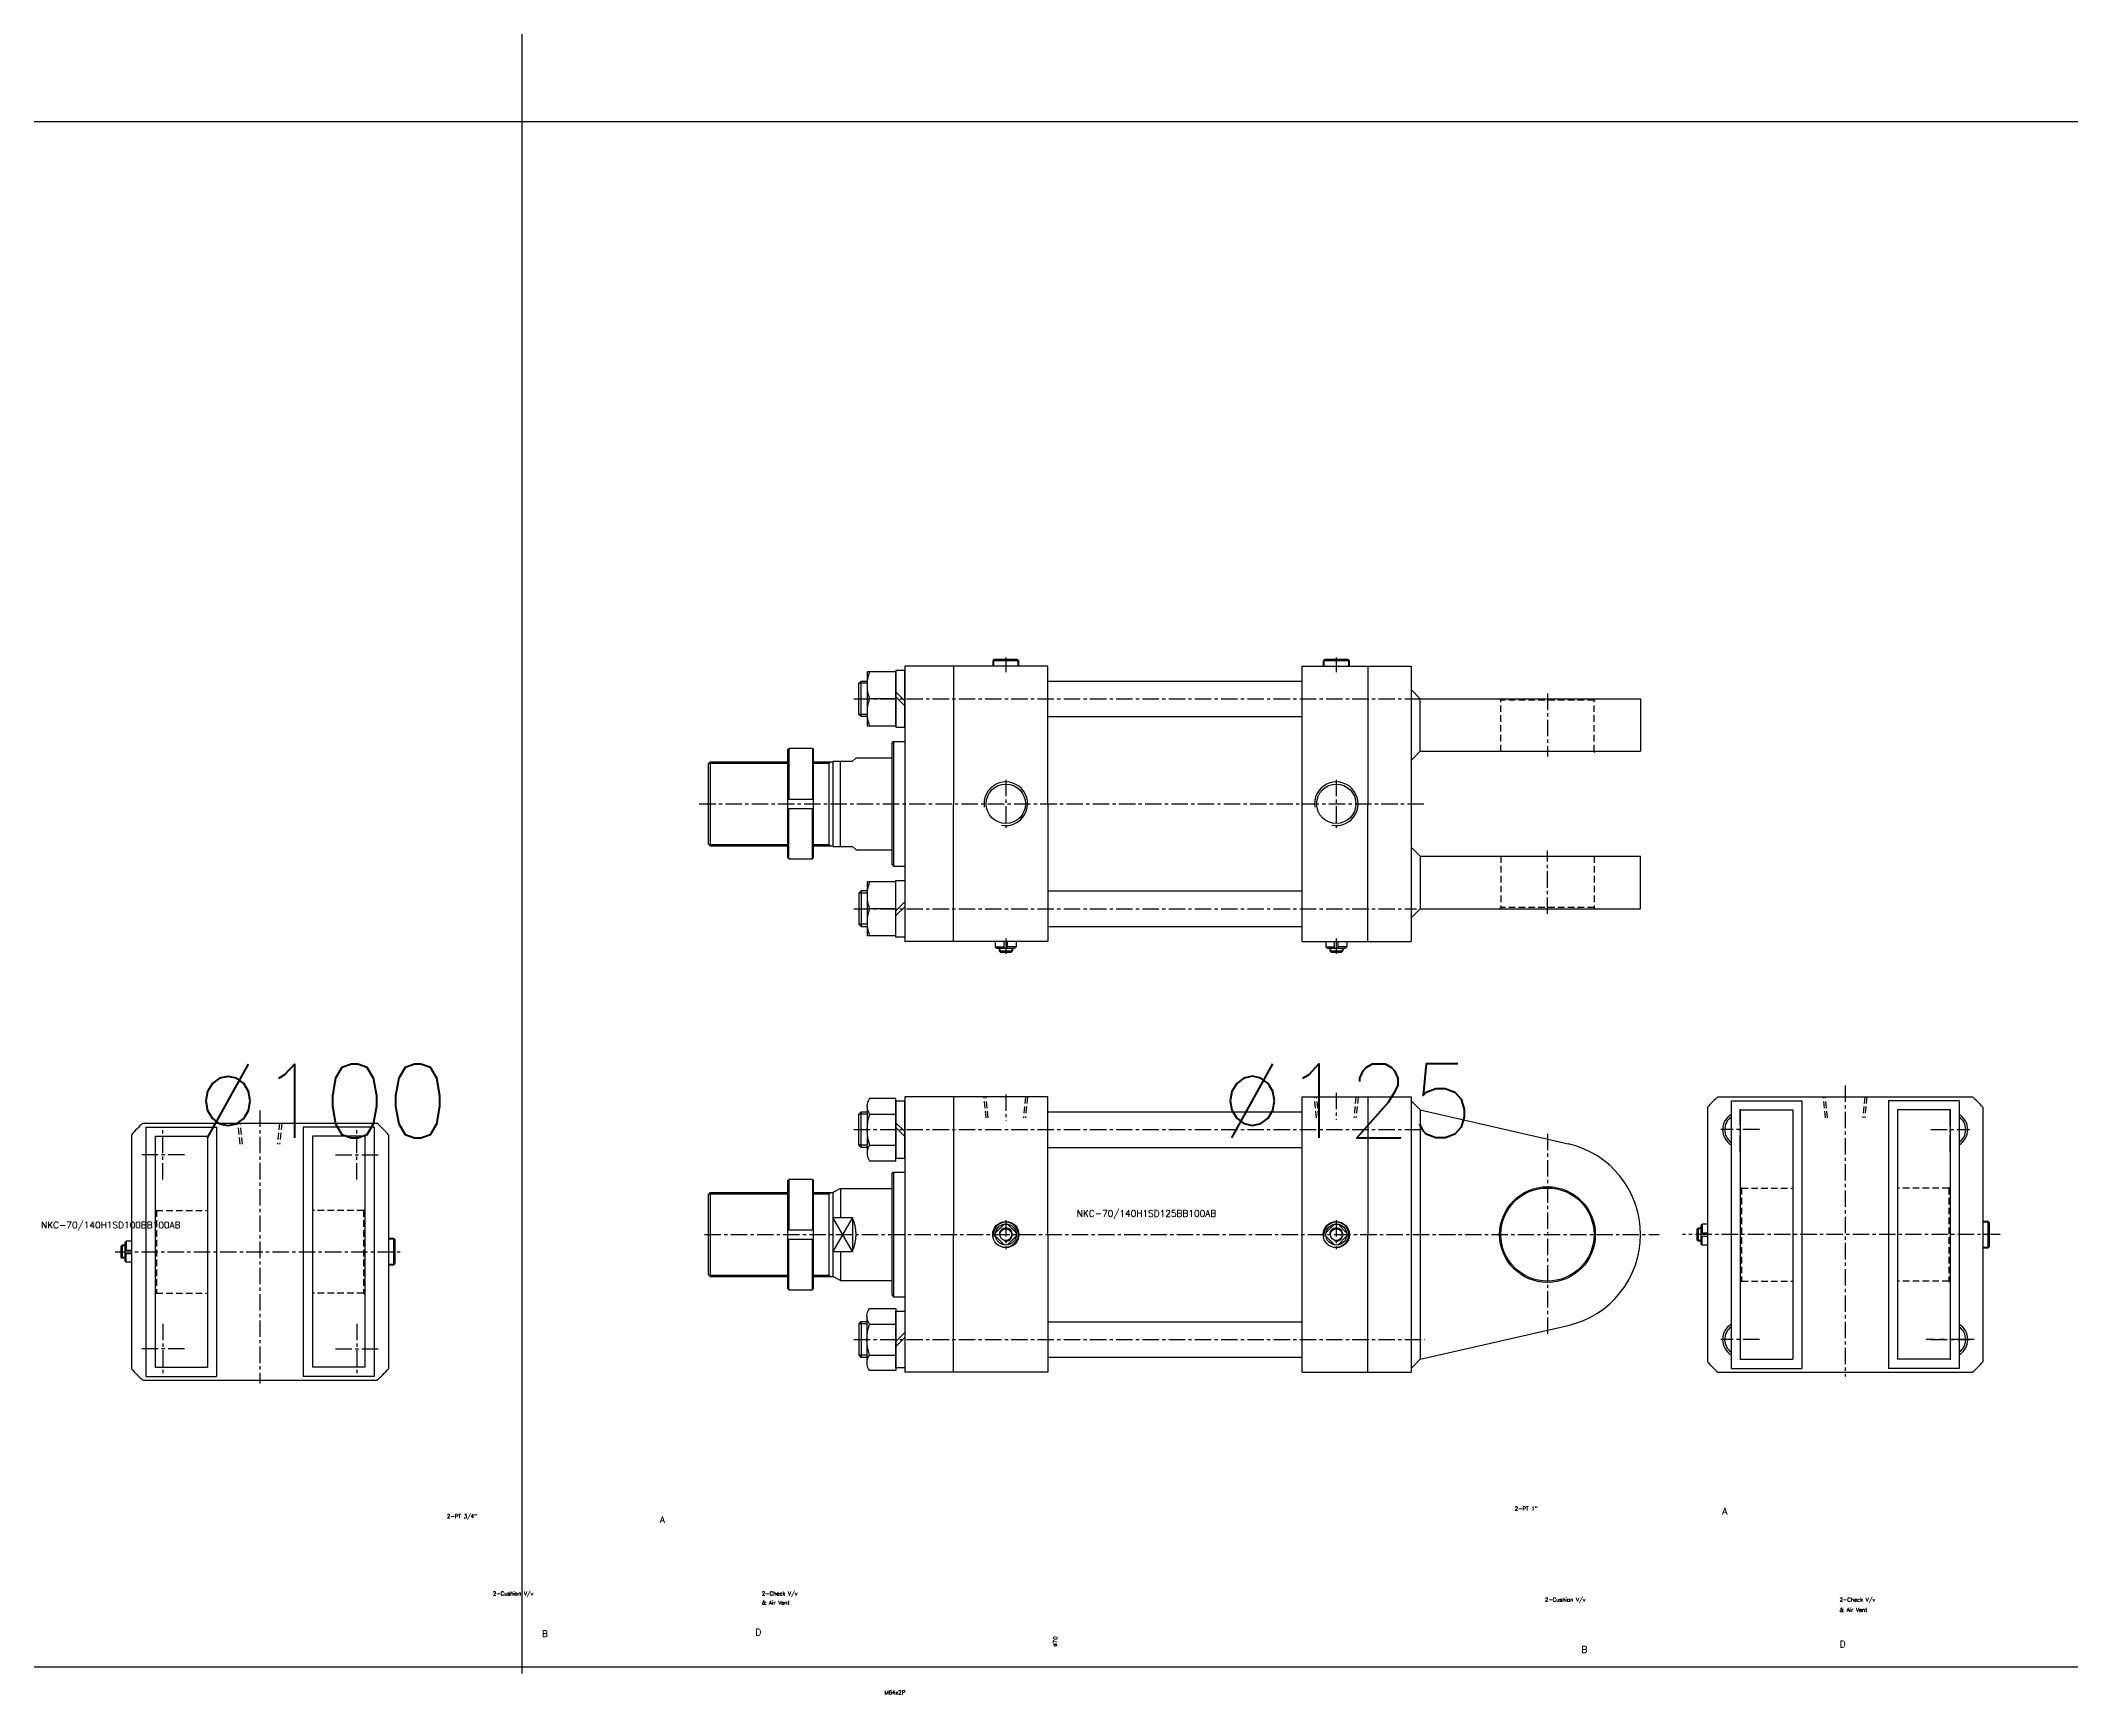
# Model space of a CAD drawing. Extents: x -819 to 29893, y -8942 to 9886.
# Drawn here: x 2279 to 3828, y -21 to 1240 of the extents above; entities that cross this region are included whole.
import ezdxf

# ---------------------------------------------------------------- set-up
doc = ezdxf.new("R2010")
doc.units = 0
doc.header["$LTSCALE"] = 10
doc.header["$MEASUREMENT"] = 0
for name, pattern in [('CENTER', [2, 1.25, -0.25, 0.25, -0.25]), ('CENTERX2', [4, 2.5, -0.5, 0.5, -0.5]), ('HIDDEN', [0.375, 0.25, -0.125]), ('HIDDENX2', [0.75, 0.5, -0.25])]:
    doc.linetypes.add(name, pattern=pattern)
doc.layers.get('0').update_dxf_attribs({"linetype": 'CONTINUOUS'})
for name, color, linetype in [('CEN', 1, 'CENTERX2'), ('CENTER', 1, 'CENTER'), ('HID', 2, 'HIDDENX2'), ('ML', 7, 'CONTINUOUS'), ('THIN', 3, 'CONTINUOUS'), ('외형선', 3, 'CONTINUOUS')]:
    doc.layers.add(name, color=color, linetype=linetype)
doc.styles.add('GHS', font='romans', dxfattribs={"bigfont": 'ghs'})

msp = doc.modelspace()

# ---------------------------------------------------------------- linework, layer by layer
for p, q in [((2646.4, -5), (2646.4, 2500.2)), ((0, 1177.9), (8901.3, 1177.9)), ((0, 0), (8900.8, 0))]:
    msp.add_line(p, q)
at = {"layer": 'CEN', "color": 1, "linetype": 'CENTER'}
for p, q in [((3428.1, 741.9), (3428.1, 693.9)), ((3428.1, 573.9), (3428.1, 621.9)), ((3428.1, 406.3), (3428.1, 252.7))]:
    msp.add_line(p, q, dxfattribs=at)
at = {"layer": 'CEN', "color": 1, "linetype": 'CENTER', "ltscale": 1.5}
msp.add_line((3753.4, 249.5), (3716.8, 249.5), dxfattribs=at)
at = {"layer": 'CENTER'}
for p, q in [((3575.1, 392.5), (3575.1, 426.5)), ((3735.1, 392.5), (3735.1, 426.5)), ((2520.4, 371.5), (2520.4, 409.4)), ((3589.8, 409.5), (3560.4, 409.5)), ((3720.4, 409.5), (3749.8, 409.5)), ((2504, 390.4), (2536.9, 390.4)), ((3575.1, 266.5), (3575.1, 232.5)), ((3735.1, 266.5), (3735.1, 232.5)), ((2372.4, 261.4), (2372.4, 223.5)), ((2520.4, 261.4), (2520.4, 223.5)), ((3589.8, 249.5), (3560.4, 249.5)), ((3720.4, 249.5), (3749.8, 249.5)), ((2388.9, 242.4), (2356, 242.4)), ((2504, 242.4), (2536.9, 242.4))]:
    msp.add_line(p, q, dxfattribs=at)
at = {"layer": 'HID'}
for p, q in [((3391.6, 737.9), (3392.6, 736.9)), ((3463.6, 736.9), (3392.6, 736.9)), ((3392.6, 697.9), (3392.6, 736.9)), ((3464.6, 737.9), (3463.6, 736.9)), ((3463.6, 697.9), (3463.6, 736.9)), ((3392.6, 617.9), (3392.6, 578.9)), ((3463.6, 617.9), (3463.6, 578.9)), ((3391.6, 577.9), (3392.6, 578.9)), ((3463.6, 578.9), (3392.6, 578.9)), ((3464.6, 577.9), (3463.6, 578.9)), ((3000.1, 418.5), (2998.5, 434.5)), ((3001.7, 418.5), (3000.1, 434.5)), ((3030.1, 434.5), (3028.5, 418.5)), ((3031.7, 434.5), (3030.1, 418.5)), ((3252.1, 418.5), (3250.5, 434.5)), ((3253.7, 418.5), (3252.1, 434.5)), ((3282.1, 434.5), (3280.5, 418.5)), ((3283.7, 434.5), (3282.1, 418.5)), ((3640.1, 418.5), (3638.5, 434.5)), ((3641.7, 418.5), (3640.1, 434.5)), ((3670.1, 434.5), (3668.5, 418.5)), ((3671.7, 434.5), (3670.1, 418.5)), ((2431.4, 398.4), (2429.8, 414.4)), ((2433, 398.4), (2431.4, 414.4)), ((2461.4, 414.4), (2459.8, 398.4)), ((2463, 414.4), (2461.4, 398.4)), ((3575.1, 366), (3576.1, 365)), ((3576.1, 365), (3576.1, 294)), ((3576.1, 365), (3615.1, 365)), ((3734.1, 365), (3695.1, 365)), ((3735.1, 366), (3734.1, 365)), ((3734.1, 365), (3734.1, 294)), ((2366.4, 348.9), (2367.4, 347.9)), ((2367.4, 347.9), (2367.4, 284.9)), ((2367.4, 347.9), (2406.4, 347.9)), ((2525.4, 347.9), (2486.4, 347.9)), ((2526.4, 348.9), (2525.4, 347.9)), ((2525.4, 347.9), (2525.4, 284.9)), ((2366.4, 283.9), (2367.4, 284.9)), ((2367.4, 284.9), (2406.4, 284.9)), ((2525.4, 284.9), (2486.4, 284.9)), ((2526.4, 283.9), (2525.4, 284.9)), ((3575.1, 293), (3576.1, 294)), ((3576.1, 294), (3615.1, 294)), ((3734.1, 294), (3695.1, 294)), ((3735.1, 293), (3734.1, 294))]:
    msp.add_line(p, q, dxfattribs=at)
at = {"layer": 'HID', "color": 6, "linetype": 'HIDDEN', "ltscale": 1.5}
msp.add_line((3464.6, 697.9), (3463.6, 696.9), dxfattribs=at)
at = {"layer": 'ML'}
for p, q in [((2938.1, 762.9), (2938.1, 552.9)), ((2975.1, 762.9), (2938.1, 762.9)), ((2938.1, 762.9), (2938.1, 762.9)), ((3047.1, 762.9), (2975.1, 762.9)), ((2975.1, 762.9), (2975.1, 657.9)), ((3006.1, 767.9), (3005.1, 766.9)), ((3025.1, 766.9), (3005.1, 766.9)), ((3005.1, 766.9), (3005.1, 762.9)), ((3024.1, 767.9), (3006.1, 767.9)), ((3024.1, 767.9), (3025.1, 766.9)), ((3025.1, 762.9), (3025.1, 766.9)), ((3047.1, 657.9), (3047.1, 762.9)), ((3241.1, 657.9), (3241.1, 762.9)), ((3241.1, 762.9), (3291.1, 762.9)), ((3258.1, 767.9), (3257.1, 766.9)), ((3277.1, 766.9), (3257.1, 766.9)), ((3257.1, 766.9), (3257.1, 762.9)), ((3276.1, 767.9), (3258.1, 767.9)), ((3276.1, 767.9), (3277.1, 766.9)), ((3276.6, 762.9), (3276.6, 767.4)), ((3277.1, 762.9), (3277.1, 766.9)), ((3291.1, 762.9), (3291.1, 657.9)), ((3291.1, 762.9), (3324.1, 762.9)), ((3324.1, 762.9), (3324.1, 552.9)), ((2904.7, 724.4), (2904.7, 751.4)), ((3047.1, 751.4), (3241.1, 751.4)), ((3324.1, 744.9), (3331.1, 737.9)), ((2931.3, 737.9), (2911.1, 737.9)), ((2931.3, 743.2), (2938.1, 736.4)), ((2931.3, 739.4), (2938.1, 732.6)), ((3331.1, 737.9), (3499.1, 737.9)), ((3331.1, 697.9), (3331.1, 737.9)), ((3499.1, 737.9), (3499.1, 697.9)), ((3047.1, 724.4), (3241.1, 724.4)), ((2848.6, 698.9), (2849.6, 699.9)), ((2848.6, 698.9), (2848.6, 616.9)), ((2867.6, 699.9), (2849.6, 699.9)), ((2849.6, 699.9), (2849.6, 661.4)), ((2867.6, 699.9), (2867.6, 661.4)), ((2867.6, 699.9), (2868.6, 698.9)), ((2868.6, 616.9), (2868.6, 698.9)), ((2928.1, 703.9), (2929.6, 705.4)), ((2928.1, 703.9), (2928.1, 611.9)), ((2929.6, 705.4), (2929.6, 610.4)), ((2929.6, 705.4), (2938.1, 705.4)), ((3324.1, 690.9), (3331.1, 697.9)), ((3331.1, 697.9), (3499.1, 697.9)), ((2788.1, 688.4), (2789.6, 689.9)), ((2788.1, 688.4), (2788.1, 627.4)), ((2788.6, 688.9), (2848.6, 688.9)), ((2789.6, 689.9), (2789.6, 625.9)), ((2789.6, 689.9), (2848.6, 689.9)), ((2868.6, 689.9), (2883.1, 689.9)), ((2868.6, 688.9), (2880.1, 688.9)), ((2880.1, 689.9), (2880.1, 625.9)), ((2880.1, 688.9), (2881.8, 689.9)), ((2883.1, 690.4), (2883.1, 625.4)), ((2883.1, 690.4), (2898.1, 690.4)), ((2889.1, 625.4), (2889.1, 690.4)), ((2898.1, 690.4), (2901.1, 692.9)), ((2901.1, 692.9), (2928.1, 692.9)), ((2848.6, 661.4), (2868.6, 661.4)), ((2848.6, 654.4), (2868.6, 654.4)), ((2849.6, 615.9), (2849.6, 654.4)), ((2867.6, 615.9), (2867.6, 654.4)), ((2975.1, 552.9), (2975.1, 657.9)), ((3047.1, 657.9), (3047.1, 552.9)), ((3241.1, 552.9), (3241.1, 657.9)), ((3291.1, 552.9), (3291.1, 657.9)), ((2788.1, 627.4), (2789.6, 625.9)), ((2788.6, 626.9), (2848.6, 626.9)), ((2789.6, 625.9), (2848.6, 625.9)), ((2868.6, 626.9), (2880.1, 626.9)), ((2868.6, 625.9), (2883.1, 625.9)), ((2880.1, 626.9), (2881.8, 625.9)), ((2883.1, 625.4), (2898.1, 625.4)), ((2898.1, 625.4), (2901.1, 622.9)), ((2901.1, 622.9), (2928.1, 622.9)), ((3324.1, 624.9), (3331.1, 617.9)), ((2848.6, 616.9), (2849.6, 615.9)), ((2849.6, 615.9), (2867.6, 615.9)), ((2867.6, 615.9), (2868.6, 616.9)), ((2928.1, 611.9), (2929.6, 610.4)), ((2929.6, 610.4), (2938.1, 610.4)), ((3331.1, 617.9), (3499.1, 617.9)), ((3331.1, 617.9), (3331.1, 577.9)), ((3499.1, 577.9), (3499.1, 617.9)), ((2904.7, 591.4), (2904.7, 564.4)), ((3047.1, 591.4), (3241.1, 591.4)), ((2931.3, 577.9), (2911.1, 577.9)), ((2931.3, 576.4), (2938.1, 583.2)), ((2931.3, 572.6), (2938.1, 579.4)), ((3324.1, 570.9), (3331.1, 577.9)), ((3331.1, 577.9), (3499.1, 577.9)), ((3047.1, 564.4), (3241.1, 564.4)), ((2975.1, 552.9), (2938.1, 552.9)), ((3047.1, 552.9), (2975.1, 552.9)), ((3007.1, 552.9), (3007.1, 548.9)), ((3007.1, 548.9), (3013.8, 548.9)), ((3008.1, 547.9), (3007.1, 548.9)), ((3008.1, 547.9), (3022.1, 547.9)), ((3010.1, 547.9), (3010.1, 545.9)), ((3011.1, 544.9), (3010.1, 545.9)), ((3010.1, 545.9), (3020.1, 545.9)), ((3011.1, 544.9), (3019.1, 544.9)), ((3013.8, 547.9), (3013.8, 552.9)), ((3016.4, 547.9), (3016.4, 552.9)), ((3023.1, 548.9), (3016.4, 548.9)), ((3019.1, 544.9), (3020.1, 545.9)), ((3020.1, 547.9), (3020.1, 545.9)), ((3022.1, 547.9), (3023.1, 548.9)), ((3023.1, 552.9), (3023.1, 548.9)), ((3241.1, 552.9), (3291.1, 552.9)), ((3259.1, 552.9), (3259.1, 548.9)), ((3259.1, 548.9), (3265.8, 548.9)), ((3260.1, 547.9), (3259.1, 548.9)), ((3260.1, 547.9), (3274.1, 547.9)), ((3262.1, 547.9), (3262.1, 545.9)), ((3263.1, 544.9), (3262.1, 545.9)), ((3262.1, 545.9), (3272.1, 545.9)), ((3263.1, 544.9), (3271.1, 544.9)), ((3265.8, 547.9), (3265.8, 552.9)), ((3268.4, 547.9), (3268.4, 552.9)), ((3275.1, 548.9), (3268.4, 548.9)), ((3271.1, 544.9), (3272.1, 545.9)), ((3272.1, 547.9), (3272.1, 545.9)), ((3274.1, 547.9), (3275.1, 548.9)), ((3275.1, 552.9), (3275.1, 548.9)), ((3291.1, 552.9), (3324.1, 552.9)), ((2975.1, 434.5), (2938.1, 434.5)), ((2938.1, 434.5), (2938.1, 434.5)), ((2938.1, 434.5), (2938.1, 224.5)), ((3047.1, 434.5), (2975.1, 434.5)), ((2975.1, 434.5), (2975.1, 329.5)), ((3047.1, 329.5), (3047.1, 434.5)), ((3241.1, 434.5), (3291.1, 434.5)), ((3241.1, 329.5), (3241.1, 434.5)), ((3291.1, 434.5), (3291.1, 329.5)), ((3291.1, 434.5), (3324.1, 434.5)), ((3324.1, 434.5), (3324.1, 224.5)), ((3558, 434.5), (3752.2, 434.5)), ((2904.7, 396), (2904.7, 423)), ((2909.3, 427.2), (2909.3, 391.7)), ((2911.1, 421.3), (2931.3, 421.3)), ((3047.1, 423), (3241.1, 423)), ((3324.1, 431.5), (3331.1, 424.5)), ((3331.1, 424.5), (3443.9, 398.7)), ((3331.1, 424.5), (3331.1, 234.5)), ((3550.1, 426.6), (3550.1, 232.4)), ((3568.1, 431.5), (3568.1, 227.5)), ((3568.1, 431.5), (3622.1, 431.5)), ((3575.1, 424.5), (3575.1, 234.5)), ((3575.1, 424.5), (3615.1, 424.5)), ((3615.1, 424.5), (3615.1, 234.5)), ((3622.1, 431.5), (3622.1, 227.5)), ((3688.1, 431.5), (3688.1, 227.5)), ((3742.1, 431.5), (3688.1, 431.5)), ((3695.1, 424.5), (3695.1, 234.5)), ((3735.1, 424.5), (3695.1, 424.5)), ((3735.1, 424.5), (3735.1, 234.5)), ((3742.1, 431.5), (3742.1, 227.5)), ((3760.1, 426.6), (3760.1, 232.4)), ((2348.4, 405.6), (2348.4, 227.3)), ((2357.3, 414.4), (2535.6, 414.4)), ((2359.4, 411.4), (2359.4, 221.4)), ((2359.4, 411.4), (2413.4, 411.4)), ((2366.4, 404.4), (2366.4, 228.4)), ((2366.4, 404.4), (2406.4, 404.4)), ((2406.4, 404.4), (2406.4, 228.4)), ((2413.4, 411.4), (2413.4, 221.4)), ((2533.4, 411.4), (2479.4, 411.4)), ((2479.4, 411.4), (2479.4, 221.4)), ((2526.4, 404.4), (2486.4, 404.4)), ((2486.4, 404.4), (2486.4, 228.4)), ((2526.4, 404.4), (2526.4, 228.4)), ((2533.4, 411.4), (2533.4, 221.4)), ((2544.4, 405.6), (2544.4, 227.3)), ((2931.3, 414.8), (2938.1, 408)), ((2931.3, 411), (2938.1, 404.2)), ((2911.1, 397.6), (2931.3, 397.6)), ((3047.1, 396), (3241.1, 396)), ((2928.1, 375.5), (2929.6, 377)), ((2928.1, 375.5), (2928.1, 283.5)), ((2929.6, 377), (2929.6, 282)), ((2929.6, 377), (2938.1, 377)), ((2788.1, 360), (2789.6, 361.5)), ((2788.1, 360), (2788.1, 299)), ((2789.6, 361.5), (2789.6, 297.5)), ((2848.6, 370.5), (2849.6, 371.5)), ((2848.6, 370.5), (2848.6, 288.5)), ((2867.6, 371.5), (2849.6, 371.5)), ((2849.6, 371.5), (2849.6, 333)), ((2867.6, 371.5), (2868.6, 370.5)), ((2867.6, 371.5), (2867.6, 333)), ((2868.6, 288.5), (2868.6, 370.5)), ((2868.6, 361.5), (2883.1, 361.5)), ((2880.1, 361.5), (2880.1, 297.5)), ((2889.1, 364.5), (2883.1, 361.5)), ((2883.1, 361.5), (2883.1, 297.5)), ((2889.1, 364.5), (2928.1, 364.5)), ((2889.1, 364.5), (2889.1, 342.5)), ((2883.1, 342.5), (2898.1, 342.5)), ((2898.1, 342.5), (2898.1, 316.5)), ((2548.4, 326.4), (2544.4, 326.4)), ((2548.9, 325.9), (2544.4, 325.9)), ((2548.4, 306.4), (2548.4, 326.4)), ((2549.4, 325.4), (2548.4, 326.4)), ((2549.4, 307.4), (2549.4, 325.4)), ((2848.6, 333), (2868.6, 333)), ((2848.6, 326), (2868.6, 326)), ((2849.6, 287.5), (2849.6, 326)), ((2867.6, 287.5), (2867.6, 326)), ((2975.1, 224.5), (2975.1, 329.5)), ((3013.8, 337.4), (3007.2, 330.8)), ((3007.2, 328.2), (3013.8, 321.6)), ((3016.4, 337.4), (3023, 330.8)), ((3023, 328.2), (3016.4, 321.6)), ((3047.1, 329.5), (3047.1, 224.5)), ((3241.1, 224.5), (3241.1, 329.5)), ((3265.8, 337.4), (3259.2, 330.8)), ((3259.2, 328.2), (3265.8, 321.6)), ((3268.4, 337.4), (3275, 330.8)), ((3275, 328.2), (3268.4, 321.6)), ((3291.1, 224.5), (3291.1, 329.5)), ((2340.4, 320.4), (2341.4, 321.4)), ((2340.4, 320.4), (2340.4, 312.4)), ((2340.4, 312.4), (2341.4, 311.4)), ((2343.4, 320.9), (2340.9, 320.9)), ((2343.4, 311.9), (2340.9, 311.9)), ((2341.4, 321.4), (2341.4, 311.4)), ((2343.4, 321.4), (2341.4, 321.4)), ((2343.4, 311.4), (2341.4, 311.4)), ((2343.4, 323.4), (2344.4, 324.4)), ((2343.4, 323.4), (2343.4, 309.4)), ((2343.4, 317.7), (2348.4, 317.7)), ((2343.4, 315.1), (2348.4, 315.1)), ((2344.4, 324.4), (2344.4, 317.7)), ((2348.4, 324.4), (2344.4, 324.4)), ((2344.4, 308.4), (2344.4, 315.1)), ((2883.1, 316.5), (2898.1, 316.5)), ((2889.1, 316.5), (2889.1, 294.5)), ((2343.4, 309.4), (2344.4, 308.4)), ((2348.4, 308.4), (2344.4, 308.4)), ((2544.4, 306.9), (2548.9, 306.9)), ((2544.4, 306.4), (2548.4, 306.4)), ((2549.4, 307.4), (2548.4, 306.4)), ((2788.1, 299), (2789.6, 297.5)), ((2789.6, 297.5), (2848.6, 297.5)), ((2868.6, 297.5), (2883.1, 297.5)), ((2889.1, 294.5), (2883.1, 297.5)), ((2889.1, 294.5), (2928.1, 294.5)), ((2848.6, 288.5), (2849.6, 287.5)), ((2849.6, 287.5), (2867.6, 287.5)), ((2867.6, 287.5), (2868.6, 288.5)), ((2928.1, 283.5), (2929.6, 282)), ((2929.6, 282), (2938.1, 282)), ((2909.3, 231.7), (2909.3, 267.2)), ((2904.7, 263), (2904.7, 236)), ((2911.1, 261.3), (2931.3, 261.3)), ((2931.3, 248), (2938.1, 254.8)), ((2931.3, 244.2), (2938.1, 251)), ((3047.1, 263), (3241.1, 263)), ((3331.1, 234.5), (3443.9, 260.3)), ((2911.1, 237.6), (2931.3, 237.6)), ((3047.1, 236), (3241.1, 236)), ((3324.1, 227.5), (3331.1, 234.5)), ((3575.1, 234.5), (3615.1, 234.5)), ((3735.1, 234.5), (3695.1, 234.5)), ((2357.3, 218.4), (2535.6, 218.4)), ((2359.4, 221.4), (2413.4, 221.4)), ((2366.4, 228.4), (2406.4, 228.4)), ((2533.4, 221.4), (2479.4, 221.4)), ((2526.4, 228.4), (2486.4, 228.4)), ((2975.1, 224.5), (2938.1, 224.5)), ((3047.1, 224.5), (2975.1, 224.5)), ((3241.1, 224.5), (3291.1, 224.5)), ((3291.1, 224.5), (3324.1, 224.5)), ((3558, 224.5), (3752.2, 224.5)), ((3568.1, 227.5), (3622.1, 227.5)), ((3742.1, 227.5), (3688.1, 227.5))]:
    msp.add_line(p, q, dxfattribs=at)
at = {"layer": 'ML', "color": 2}
for p, q in [((3005.6, 767.4), (3005.6, 762.9)), ((3024.6, 762.9), (3024.6, 767.4)), ((3257.6, 767.4), (3257.6, 762.9)), ((3010.6, 547.9), (3010.6, 545.4)), ((3019.6, 547.9), (3019.6, 545.4)), ((3262.6, 547.9), (3262.6, 545.4)), ((3271.6, 547.9), (3271.6, 545.4)), ((2880.1, 360.5), (2881.8, 361.5)), ((2898.1, 342.5), (2883.1, 316.5)), ((2898.1, 316.5), (2883.1, 342.5)), ((2880.1, 298.5), (2881.8, 297.5))]:
    msp.add_line(p, q, dxfattribs=at)
at = {"layer": 'ML', "color": 1, "linetype": 'CENTER'}
for p, q in [((3015.1, 676.1), (3015.1, 639.6)), ((3267.1, 676.1), (3267.1, 639.6)), ((3015.1, 555.1), (3015.1, 543.6)), ((3267.1, 555.1), (3267.1, 543.6)), ((3655.1, 443.1), (3655.1, 221.4)), ((2446.4, 424.1), (2446.4, 216.1)), ((2372.4, 371.5), (2372.4, 409.4)), ((2388.9, 390.4), (2356, 390.4)), ((3015.1, 340.5), (3015.1, 318.5)), ((3267.1, 340.5), (3267.1, 318.5)), ((3773.4, 329.5), (3531, 329.5)), ((2336, 316.4), (2553.2, 316.4))]:
    msp.add_line(p, q, dxfattribs=at)
at = {"layer": 'ML', "color": 7, "linetype": 'Continuous'}
for p, q in [((3542.1, 333.5), (3543.1, 334.5)), ((3542.1, 333.5), (3542.1, 325.5)), ((3542.1, 325.5), (3543.1, 324.5)), ((3543.1, 334.5), (3543.1, 324.5)), ((3545.1, 334.5), (3543.1, 334.5)), ((3545.1, 336.5), (3546.1, 337.5)), ((3545.1, 336.5), (3545.1, 322.5)), ((3545.1, 330.8), (3550.1, 330.8)), ((3545.1, 328.2), (3550.1, 328.2)), ((3550.1, 337.5), (3546.1, 337.5)), ((3546.1, 337.5), (3546.1, 330.8)), ((3546.1, 321.5), (3546.1, 328.2)), ((3764.1, 339.5), (3760.1, 339.5)), ((3764.1, 319.5), (3764.1, 339.5)), ((3765.1, 338.5), (3764.1, 339.5)), ((3765.1, 320.5), (3765.1, 338.5)), ((3545.1, 324.5), (3543.1, 324.5)), ((3545.1, 322.5), (3546.1, 321.5)), ((3550.1, 321.5), (3546.1, 321.5)), ((3760.1, 319.5), (3764.1, 319.5)), ((3765.1, 320.5), (3764.1, 319.5))]:
    msp.add_line(p, q, dxfattribs=at)
at = {"layer": 'ML', "color": 2, "linetype": 'Continuous'}
for p, q in [((3545.1, 334), (3542.6, 334)), ((3764.6, 339), (3760.1, 339)), ((3545.1, 325), (3542.6, 325)), ((3760.1, 320), (3764.6, 320))]:
    msp.add_line(p, q, dxfattribs=at)
at = {"layer": 'ML'}
for points in [[(2938.1, 716.2), (2938.1, 759.5), (2931.3, 759.5), (2931.3, 716.2), (2938.1, 716.2)], [(2909.3, 724.4), (2904.7, 724.4), (2903.1, 726), (2903.1, 749.8), (2904.7, 751.4), (2909.3, 751.4)], [(2909.3, 591.4), (2904.7, 591.4), (2903.1, 589.8), (2903.1, 566), (2904.7, 564.4), (2909.3, 564.4)], [(2938.1, 599.5), (2938.1, 556.2), (2931.3, 556.2), (2931.3, 599.5), (2938.1, 599.5)], [(2909.3, 396), (2904.7, 396), (2903.1, 397.6), (2903.1, 421.4), (2904.7, 423), (2909.3, 423)], [(2938.1, 387.8), (2938.1, 431.1), (2931.3, 431.1), (2931.3, 387.8), (2938.1, 387.8)], [(2938.1, 271.1), (2938.1, 227.8), (2931.3, 227.8), (2931.3, 271.1), (2938.1, 271.1)], [(2909.3, 263), (2904.7, 263), (2903.1, 261.4), (2903.1, 237.6), (2904.7, 236), (2909.3, 236)]]:
    msp.add_lwpolyline(points, dxfattribs=at)
for points in [[(2931.3, 758.4), (2909.3, 758.4), (2909.3, 717.4), (2931.3, 717.4)], [(2931.3, 598.4), (2909.3, 598.4), (2909.3, 557.4), (2931.3, 557.4)]]:
    msp.add_lwpolyline(points, close=True, dxfattribs=at)
for points in [[(2911.1, 758.4, 0.178633), (2911.1, 737.9, 0.178633), (2911.1, 717.4)], [(2911.1, 598.4, 0.178633), (2911.1, 577.9, 0.178633), (2911.1, 557.4)], [(2931.3, 433.2), (2911.1, 433.2, 0.309401), (2911.1, 421.3, 0.154701), (2911.1, 397.6, 0.309401), (2911.1, 385.8), (2931.3, 385.8), (2931.3, 433.2)], [(2931.3, 225.8), (2911.1, 225.8, -0.309401), (2911.1, 237.6, -0.154701), (2911.1, 261.3, -0.309401), (2911.1, 273.2), (2931.3, 273.2), (2931.3, 225.8)]]:
    msp.add_lwpolyline(points, format="xyb", dxfattribs=at)
for centre, radius in [((3015.1, 657.9), 15), ((3267.1, 657.9), 15), ((3428.1, 329.5), 36.5), ((3428.1, 329.5), 35.5), ((3015.1, 329.5), 10), ((3015.1, 329.5), 8), ((3015.1, 329.5), 4.5), ((3267.1, 329.5), 10), ((3267.1, 329.5), 8), ((3267.1, 329.5), 4.5)]:
    msp.add_circle(centre, radius, dxfattribs=at)
at = {"layer": 'ML', "color": 2}
for centre, radius, start, end in [((3015.1, 657.9), 16.6, 258.5736, 189.2846), ((3267.1, 657.9), 16.6, 258.5736, 189.2846), ((3575.1, 409.5), 11.9, 126.1154, 233.8846), ((3735.1, 409.5), 11.9, 306.1154, 53.8846), ((3015.1, 329.5), 9.5, 261.4114, 188.1478), ((3015.1, 329.5), 5, 257.904, 186.2569), ((3267.1, 329.5), 9.5, 261.4114, 188.1478), ((3267.1, 329.5), 5, 257.904, 186.2569), ((3575.1, 249.5), 11.9, 126.1154, 233.8846), ((3735.1, 249.5), 11.9, 306.1154, 53.8846)]:
    msp.add_arc(centre, radius, start, end, dxfattribs=at)
at = {"layer": 'ML'}
for centre, radius, start, end in [((3655.1, 329.5), 143, 132.7548, 137.2452), ((3655.1, 329.5), 143, 42.7548, 47.2452), ((3575.1, 409.5), 13.5, 121.2329, 238.7671), ((3735.1, 409.5), 13.5, 301.2329, 58.7671), ((2446.4, 316.4), 132.5, 132.3007, 137.6993), ((2446.4, 316.4), 132.5, 42.3007, 47.6993), ((3428.1, 329.5), 71, 282.8738, 77.1262), ((2871.4, 329.5), 29.6, 333.9922, 26.0078), ((3575.1, 249.5), 13.5, 121.2329, 238.7671), ((3735.1, 249.5), 13.5, 301.2329, 58.7671), ((3655.1, 329.5), 143, 222.7548, 227.2452), ((3655.1, 329.5), 143, 312.7548, 317.2452), ((2446.4, 316.4), 132.5, 222.3007, 227.6993), ((2446.4, 316.4), 132.5, 312.3007, 317.6993)]:
    msp.add_arc(centre, radius, start, end, dxfattribs=at)
at = {"layer": 'THIN', "color": 2}
for p, q in [((2909.3, 749.8), (2903.1, 749.8)), ((2909.3, 726), (2903.1, 726)), ((2909.3, 589.8), (2903.1, 589.8)), ((2909.3, 566), (2903.1, 566)), ((2909.3, 421.4), (2903.1, 421.4)), ((2909.3, 397.6), (2903.1, 397.6)), ((2909.3, 261.4), (2903.1, 261.4)), ((2909.3, 237.6), (2903.1, 237.6))]:
    msp.add_line(p, q, dxfattribs=at)
at = {"layer": '외형선', "color": 1, "linetype": 'CENTER'}
for p, q in [((3015.1, 769.3), (3015.1, 758.1)), ((3267.1, 769.3), (3267.1, 758.1)), ((2899.3, 737.9), (3331.1, 737.9)), ((2781.4, 657.9), (3334, 657.9)), ((2899.3, 577.9), (3328.2, 577.9)), ((3015.1, 436.4), (3015.1, 416.1)), ((3267.1, 437.6), (3267.1, 417)), ((2899.3, 409.5), (3331.1, 409.5)), ((2785.4, 329.5), (3513.3, 329.5)), ((2899.3, 249.5), (3334.6, 249.5))]:
    msp.add_line(p, q, dxfattribs=at)
at = {"layer": '외형선', "color": 2, "linetype": 'Continuous'}
for p, q in [((2788.6, 360.5), (2848.6, 360.5)), ((2868.6, 360.5), (2880.1, 360.5)), ((2788.6, 298.5), (2848.6, 298.5)), ((2868.6, 298.5), (2880.1, 298.5))]:
    msp.add_line(p, q, dxfattribs=at)
at = {"layer": '외형선', "color": 7, "linetype": 'Continuous'}
msp.add_line((2789.6, 361.5), (2848.6, 361.5), dxfattribs=at)

# ---------------------------------------------------------------- texts
at = {"layer": 'ML', "color": 7, "style": 'GHS'}
for s, p in [('%%C100', (2398, 403.2)), ('%%C125', (3179, 403.3))]:
    msp.add_text(s, height=56.25, dxfattribs=at).set_placement(p)
at = {"layer": 'ML', "color": 4, "style": 'GHS'}
for s, p in [('NKC-70/140H1SD125BB100AB', (3069.2, 343.1)), ('NKC-70/140H1SD100BB100AB', (2279.5, 334.3))]:
    msp.add_text(s, height=5, dxfattribs=at).set_placement(p)
at = {"layer": 'ML', "style": 'GHS'}
for s, p in [('A', (2751.3, 109.7)), ('A', (3561.4, 116.2)), ('B', (2661.4, 22.8)), ('D', (2824.2, 24)), ('B', (3454, 10.7)), ('D', (3651, 14.8))]:
    msp.add_text(s, height=5, dxfattribs=at).set_placement(p)
at = {"layer": 'ML', "color": 2, "char_height": 3, "style": 'GHS'}
for s, insert, attachment_point in [('2-PT 3/4"', (2589, 112.3), 7), ('2-PT 1"', (3403.1, 119.1), 7), ('2-Cushion V/v', (2624, 53.4), 7), ('2-Check V/v', (2829.1, 53.4), 7), ('& Air Vent', (2829.1, 47.4), 7), ('2-Cushion V/v', (3426.2, 48.7), 7), ('2-Check V/v', (3650.8, 48.7), 7), ('& Air Vent', (3650.8, 41.9), 7), ('M64x2P', (2938.4, -21), 9)]:
    msp.add_mtext(s, dxfattribs=dict(at, insert=insert, attachment_point=attachment_point))
at = {"layer": 'ML', "color": 2, "insert": (3052.8, 19.3), "char_height": 3, "attachment_point": 5, "rotation": 90, "style": 'GHS'}
msp.add_mtext('\\A1;%%c70', dxfattribs=at)

doc.saveas('drawing.dxf')
